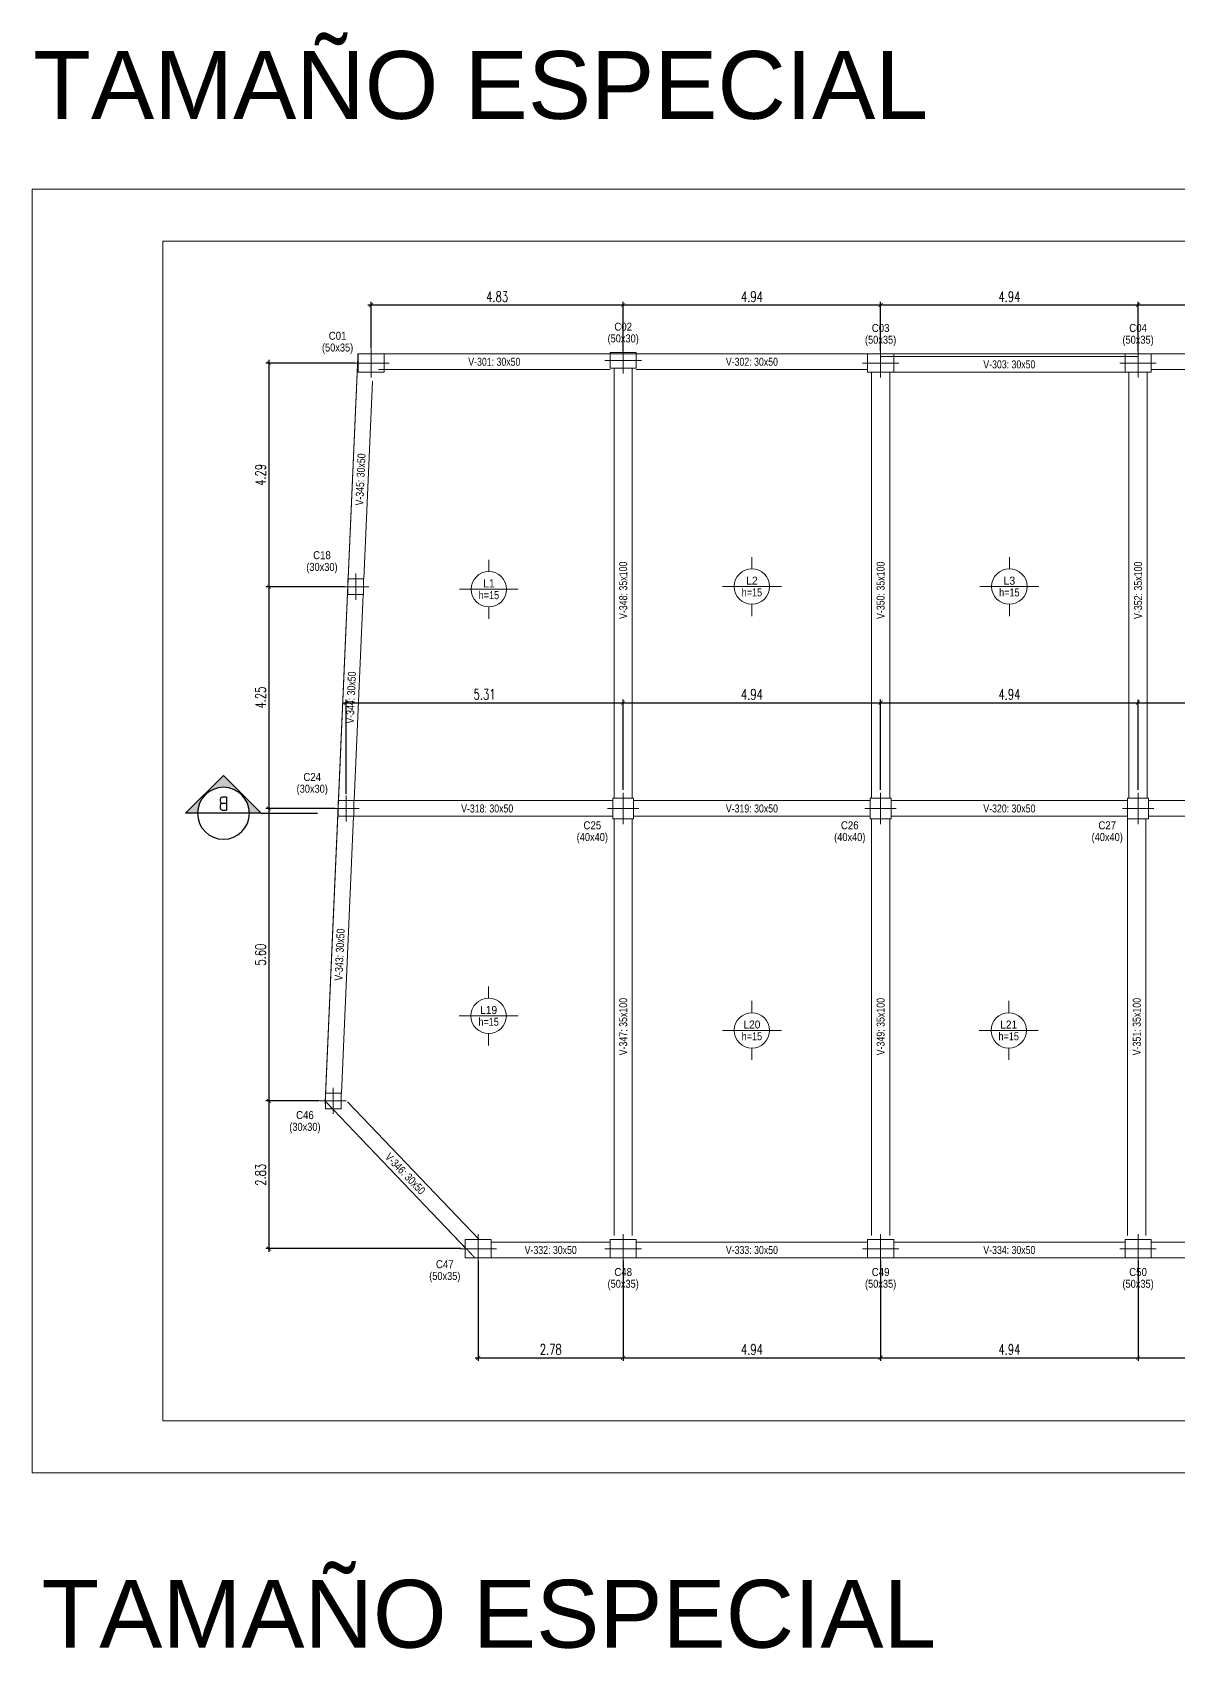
# Model space of a CAD drawing. Header units: millimetres. Extents: x 3 to 479, y -191 to 120.
# Drawn here: x 3.03 to 25.01, y 86.03 to 117 of the extents above; entities that cross this region are included whole.
import ezdxf
from ezdxf.enums import TextEntityAlignment as Align

# ---------------------------------------------------------------- set-up
doc = ezdxf.new("R2010")
doc.units = ezdxf.units.MM
doc.linetypes.add('DASHED2', pattern=[0.375, 0.25, -0.125])
for name, color, linetype, lineweight in [('CIM_REFEREN', 2, 'Continuous', 0), ('COLUMNA_DIM', 4, 'Continuous', 9), ('COLUMNA_REF', 3, 'Continuous', 9), ('COLUMNAS_EJES', 1, 'Continuous', 9), ('PA_NUM_ALTURA', 7, 'Continuous', 9), ('PILAR_HORMIGON', 2, 'Continuous', 0), ('RECUAD_LIMITES', 2, 'Continuous', 0), ('RECUAD_MARCO', 1, 'Continuous', 20), ('SILUETAS', 6, 'Continuous', 5), ('VIG_CARAS', 5, 'Continuous', 0), ('VIG_DIM_VIGAS', 3, 'Continuous', 9)]:
    doc.layers.add(name, color=color, linetype=linetype, lineweight=lineweight)
doc.layers.add('DN-100-TITULOS 02', color=2, linetype='Continuous')
doc.styles.add('COTAS', font='romans.shx', dxfattribs={"width": 0.7})
doc.styles.add('CYPETXT_romans', font='arial.ttf', dxfattribs={"height": 0.2})
doc.styles.add('ROMANS', font='romans.shx', dxfattribs={"width": 0.8})
doc.dimstyles.new('COTA 100', dxfattribs={"dimscale": 200, "dimtxt": 0.001, "dimasz": 0.0004, "dimexe": 0.0003, "dimexo": 0.0003, "dimgap": 0.0003, "dimtad": 1, "dimzin": 4, "dimdsep": 46, "dimtxsty": 'COTAS', "dimblk": 'ARCHTICK', "dimcen": -0.02, "dimdle": 0.0003, "dimclrd": 256, "dimclre": 256, "dimclrt": 2, "dimadec": 0, "dimazin": 0, "dimtfac": 1, "dimtix": 1, "dimtmove": 2, "dimatfit": 3, "dimldrblk": 'ORIGIN', "dimfxl": 1, "dimtolj": 1, "dimtzin": 0, "dimarcsym": 0})

# ---------------------------------------------------------------- blocks, each defined once
blk = doc.blocks.new('Ejes de la columna')
at = {"layer": 'COLUMNAS_EJES'}
for p, q in [((0, -0.5), (0, 0.5)), ((-0.5, 0), (0.5, 0))]:
    blk.add_line(p, q, dxfattribs=at)
blk = doc.blocks.new('_ArchTick')
at = {"color": 0, "const_width": 0.15}
blk.add_lwpolyline([(-0.5, -0.5), (0.5, 0.5)], dxfattribs=at)
blk = doc.blocks.new('*D10')
at = {"lineweight": -2, "transparency": 16777216}
for p, q in [((9.524, 110.948), (9.524, 111.836)), ((14.357, 110.898), (14.357, 111.836)), ((9.464, 111.776), (14.417, 111.776))]:
    blk.add_line(p, q, dxfattribs=at)
at = {"layer": 'Defpoints', "color": 0, "transparency": 16777216}
for p in [(14.357, 111.776), (9.524, 110.888), (14.357, 110.838)]:
    blk.add_point(p, dxfattribs=at)
at = {"lineweight": -2, "transparency": 16777216, "xscale": 0.08, "yscale": 0.08, "zscale": 0.08, "rotation": 180}
blk.add_blockref('_ArchTick', (9.524, 111.776), dxfattribs=at)
at = {"lineweight": -2, "transparency": 16777216, "xscale": 0.08, "yscale": 0.08, "zscale": 0.08}
blk.add_blockref('_ArchTick', (14.357, 111.776), dxfattribs=at)
at = {"color": 2, "transparency": 16777216, "insert": (11.94, 111.936), "char_height": 0.2, "attachment_point": 5, "style": 'COTAS'}
blk.add_mtext('\\A1;4.83', dxfattribs=at)
blk = doc.blocks.new('_Origin')
at = {"color": 0, "linetype": 'ByBlock', "lineweight": -2}
blk.add_line((0, 0), (-1, 0), dxfattribs=at)
blk.add_circle((0, 0), 0.5, dxfattribs=at)
blk = doc.blocks.new('*D11')
at = {"lineweight": -2, "transparency": 16777216}
for p, q in [((14.357, 110.898), (14.357, 111.836)), ((19.292, 110.898), (19.292, 111.836)), ((14.297, 111.776), (19.352, 111.776))]:
    blk.add_line(p, q, dxfattribs=at)
at = {"layer": 'Defpoints', "color": 0, "transparency": 16777216}
for p in [(19.292, 111.776), (14.357, 110.838), (19.292, 110.838)]:
    blk.add_point(p, dxfattribs=at)
at = {"lineweight": -2, "transparency": 16777216, "xscale": 0.08, "yscale": 0.08, "zscale": 0.08, "rotation": 180}
blk.add_blockref('_ArchTick', (14.357, 111.776), dxfattribs=at)
at = {"lineweight": -2, "transparency": 16777216, "xscale": 0.08, "yscale": 0.08, "zscale": 0.08}
blk.add_blockref('_ArchTick', (19.292, 111.776), dxfattribs=at)
at = {"color": 2, "transparency": 16777216, "insert": (16.825, 111.936), "char_height": 0.2, "attachment_point": 5, "style": 'COTAS'}
blk.add_mtext('\\A1;4.94', dxfattribs=at)
blk = doc.blocks.new('*D12')
at = {"lineweight": -2, "transparency": 16777216}
for p, q in [((19.292, 110.898), (19.292, 111.836)), ((24.227, 110.898), (24.227, 111.836)), ((19.232, 111.776), (24.287, 111.776))]:
    blk.add_line(p, q, dxfattribs=at)
at = {"layer": 'Defpoints', "color": 0, "transparency": 16777216}
for p in [(24.227, 111.776), (19.292, 110.838), (24.227, 110.838)]:
    blk.add_point(p, dxfattribs=at)
at = {"lineweight": -2, "transparency": 16777216, "xscale": 0.08, "yscale": 0.08, "zscale": 0.08, "rotation": 180}
blk.add_blockref('_ArchTick', (19.292, 111.776), dxfattribs=at)
at = {"lineweight": -2, "transparency": 16777216, "xscale": 0.08, "yscale": 0.08, "zscale": 0.08}
blk.add_blockref('_ArchTick', (24.227, 111.776), dxfattribs=at)
at = {"color": 2, "transparency": 16777216, "insert": (21.76, 111.936), "char_height": 0.2, "attachment_point": 5, "style": 'COTAS'}
blk.add_mtext('\\A1;4.94', dxfattribs=at)
blk = doc.blocks.new('*D13')
at = {"lineweight": -2, "transparency": 16777216}
for p, q in [((24.227, 110.898), (24.227, 111.836)), ((29.162, 110.898), (29.162, 111.836)), ((24.167, 111.776), (29.222, 111.776))]:
    blk.add_line(p, q, dxfattribs=at)
at = {"layer": 'Defpoints', "color": 0, "transparency": 16777216}
for p in [(29.162, 111.776), (24.227, 110.838), (29.162, 110.838)]:
    blk.add_point(p, dxfattribs=at)
at = {"lineweight": -2, "transparency": 16777216, "xscale": 0.08, "yscale": 0.08, "zscale": 0.08, "rotation": 180}
blk.add_blockref('_ArchTick', (24.227, 111.776), dxfattribs=at)
at = {"lineweight": -2, "transparency": 16777216, "xscale": 0.08, "yscale": 0.08, "zscale": 0.08}
blk.add_blockref('_ArchTick', (29.162, 111.776), dxfattribs=at)
at = {"color": 2, "transparency": 16777216, "insert": (26.695, 111.936), "char_height": 0.2, "attachment_point": 5, "style": 'COTAS'}
blk.add_mtext('\\A1;4.94', dxfattribs=at)
blk = doc.blocks.new('*D20')
at = {"lineweight": -2, "transparency": 16777216}
for p, q in [((8.984, 104.155), (14.417, 104.155)), ((9.044, 102.411), (9.044, 104.215)), ((14.357, 102.488), (14.357, 104.215))]:
    blk.add_line(p, q, dxfattribs=at)
at = {"layer": 'Defpoints', "color": 0, "transparency": 16777216}
for p in [(14.357, 104.155), (9.044, 102.351), (14.357, 102.428)]:
    blk.add_point(p, dxfattribs=at)
at = {"lineweight": -2, "transparency": 16777216, "xscale": 0.08, "yscale": 0.08, "zscale": 0.08, "rotation": 180}
blk.add_blockref('_ArchTick', (9.044, 104.155), dxfattribs=at)
at = {"lineweight": -2, "transparency": 16777216, "xscale": 0.08, "yscale": 0.08, "zscale": 0.08}
blk.add_blockref('_ArchTick', (14.357, 104.155), dxfattribs=at)
at = {"color": 2, "transparency": 16777216, "insert": (11.7, 104.315), "char_height": 0.2, "attachment_point": 5, "style": 'COTAS'}
blk.add_mtext('\\A1;5.31', dxfattribs=at)
blk = doc.blocks.new('*D21')
at = {"lineweight": -2, "transparency": 16777216}
for p, q in [((14.297, 104.155), (19.352, 104.155)), ((14.357, 102.488), (14.357, 104.215)), ((19.292, 102.488), (19.292, 104.215))]:
    blk.add_line(p, q, dxfattribs=at)
at = {"layer": 'Defpoints', "color": 0, "transparency": 16777216}
for p in [(19.292, 104.155), (14.357, 102.428), (19.292, 102.428)]:
    blk.add_point(p, dxfattribs=at)
at = {"lineweight": -2, "transparency": 16777216, "xscale": 0.08, "yscale": 0.08, "zscale": 0.08, "rotation": 180}
blk.add_blockref('_ArchTick', (14.357, 104.155), dxfattribs=at)
at = {"lineweight": -2, "transparency": 16777216, "xscale": 0.08, "yscale": 0.08, "zscale": 0.08}
blk.add_blockref('_ArchTick', (19.292, 104.155), dxfattribs=at)
at = {"color": 2, "transparency": 16777216, "insert": (16.825, 104.315), "char_height": 0.2, "attachment_point": 5, "style": 'COTAS'}
blk.add_mtext('\\A1;4.94', dxfattribs=at)
blk = doc.blocks.new('*D22')
at = {"lineweight": -2, "transparency": 16777216}
for p, q in [((19.232, 104.155), (24.287, 104.155)), ((19.292, 102.488), (19.292, 104.215)), ((24.227, 102.488), (24.227, 104.215))]:
    blk.add_line(p, q, dxfattribs=at)
at = {"layer": 'Defpoints', "color": 0, "transparency": 16777216}
for p in [(24.227, 104.155), (19.292, 102.428), (24.227, 102.428)]:
    blk.add_point(p, dxfattribs=at)
at = {"lineweight": -2, "transparency": 16777216, "xscale": 0.08, "yscale": 0.08, "zscale": 0.08, "rotation": 180}
blk.add_blockref('_ArchTick', (19.292, 104.155), dxfattribs=at)
at = {"lineweight": -2, "transparency": 16777216, "xscale": 0.08, "yscale": 0.08, "zscale": 0.08}
blk.add_blockref('_ArchTick', (24.227, 104.155), dxfattribs=at)
at = {"color": 2, "transparency": 16777216, "insert": (21.76, 104.315), "char_height": 0.2, "attachment_point": 5, "style": 'COTAS'}
blk.add_mtext('\\A1;4.94', dxfattribs=at)
blk = doc.blocks.new('*D23')
at = {"lineweight": -2, "transparency": 16777216}
for p, q in [((24.167, 104.155), (29.222, 104.155)), ((24.227, 102.488), (24.227, 104.215)), ((29.162, 102.488), (29.162, 104.215))]:
    blk.add_line(p, q, dxfattribs=at)
at = {"layer": 'Defpoints', "color": 0, "transparency": 16777216}
for p in [(29.162, 104.155), (24.227, 102.428), (29.162, 102.428)]:
    blk.add_point(p, dxfattribs=at)
at = {"lineweight": -2, "transparency": 16777216, "xscale": 0.08, "yscale": 0.08, "zscale": 0.08, "rotation": 180}
blk.add_blockref('_ArchTick', (24.227, 104.155), dxfattribs=at)
at = {"lineweight": -2, "transparency": 16777216, "xscale": 0.08, "yscale": 0.08, "zscale": 0.08}
blk.add_blockref('_ArchTick', (29.162, 104.155), dxfattribs=at)
at = {"color": 2, "transparency": 16777216, "insert": (26.695, 104.315), "char_height": 0.2, "attachment_point": 5, "style": 'COTAS'}
blk.add_mtext('\\A1;4.94', dxfattribs=at)
blk = doc.blocks.new('*D28')
at = {"lineweight": -2, "transparency": 16777216}
for p, q in [((9.214, 110.663), (7.506, 110.663)), ((7.566, 110.723), (7.566, 106.316)), ((9.018, 106.376), (7.506, 106.376))]:
    blk.add_line(p, q, dxfattribs=at)
at = {"layer": 'Defpoints', "color": 0, "transparency": 16777216}
for p in [(9.274, 110.663), (7.566, 106.376), (9.078, 106.376)]:
    blk.add_point(p, dxfattribs=at)
at = {"lineweight": -2, "transparency": 16777216, "xscale": 0.08, "yscale": 0.08, "zscale": 0.08}
for p, rotation in [((7.566, 110.663), 90), ((7.566, 106.376), 270)]:
    blk.add_blockref('_ArchTick', p, dxfattribs=dict(at, rotation=rotation))
at = {"color": 2, "transparency": 16777216, "insert": (7.406, 108.519), "char_height": 0.2, "attachment_point": 5, "rotation": 90, "style": 'COTAS'}
blk.add_mtext('\\A1;4.29', dxfattribs=at)
blk = doc.blocks.new('*D29')
at = {"lineweight": -2, "transparency": 16777216}
for p, q in [((9.018, 106.376), (7.506, 106.376)), ((7.566, 106.436), (7.566, 102.068)), ((8.832, 102.128), (7.506, 102.128))]:
    blk.add_line(p, q, dxfattribs=at)
at = {"layer": 'Defpoints', "color": 0, "transparency": 16777216}
for p in [(9.078, 106.376), (7.566, 102.128), (8.892, 102.128)]:
    blk.add_point(p, dxfattribs=at)
at = {"lineweight": -2, "transparency": 16777216, "xscale": 0.08, "yscale": 0.08, "zscale": 0.08}
for p, rotation in [((7.566, 106.376), 90), ((7.566, 102.128), 270)]:
    blk.add_blockref('_ArchTick', p, dxfattribs=dict(at, rotation=rotation))
at = {"color": 2, "transparency": 16777216, "insert": (7.406, 104.252), "char_height": 0.2, "attachment_point": 5, "rotation": 90, "style": 'COTAS'}
blk.add_mtext('\\A1;4.25', dxfattribs=at)
blk = doc.blocks.new('*D30')
at = {"lineweight": -2, "transparency": 16777216}
for p, q in [((8.827, 102.128), (7.506, 102.128)), ((7.566, 102.188), (7.566, 96.465)), ((8.538, 96.525), (7.506, 96.525))]:
    blk.add_line(p, q, dxfattribs=at)
at = {"layer": 'Defpoints', "color": 0, "transparency": 16777216}
for p in [(8.887, 102.128), (7.566, 96.525), (8.598, 96.525)]:
    blk.add_point(p, dxfattribs=at)
at = {"lineweight": -2, "transparency": 16777216, "xscale": 0.08, "yscale": 0.08, "zscale": 0.08}
for p, rotation in [((7.566, 102.128), 90), ((7.566, 96.525), 270)]:
    blk.add_blockref('_ArchTick', p, dxfattribs=dict(at, rotation=rotation))
at = {"color": 2, "transparency": 16777216, "insert": (7.406, 99.327), "char_height": 0.2, "attachment_point": 5, "rotation": 90, "style": 'COTAS'}
blk.add_mtext('\\A1;5.60', dxfattribs=at)
blk = doc.blocks.new('*D31')
at = {"lineweight": -2, "transparency": 16777216}
for p, q in [((8.538, 96.525), (7.506, 96.525)), ((7.566, 96.585), (7.566, 93.633)), ((11.244, 93.693), (7.506, 93.693))]:
    blk.add_line(p, q, dxfattribs=at)
at = {"layer": 'Defpoints', "color": 0, "transparency": 16777216}
for p in [(8.598, 96.525), (7.566, 93.693), (11.304, 93.693)]:
    blk.add_point(p, dxfattribs=at)
at = {"lineweight": -2, "transparency": 16777216, "xscale": 0.08, "yscale": 0.08, "zscale": 0.08}
for p, rotation in [((7.566, 96.525), 90), ((7.566, 93.693), 270)]:
    blk.add_blockref('_ArchTick', p, dxfattribs=dict(at, rotation=rotation))
at = {"color": 2, "transparency": 16777216, "insert": (7.406, 95.109), "char_height": 0.2, "attachment_point": 5, "rotation": 90, "style": 'COTAS'}
blk.add_mtext('\\A1;2.83', dxfattribs=at)
blk = doc.blocks.new('*D32')
at = {"lineweight": -2, "transparency": 16777216}
for p, q in [((11.579, 93.458), (11.579, 91.542)), ((14.357, 93.458), (14.357, 91.542)), ((11.519, 91.602), (14.417, 91.602))]:
    blk.add_line(p, q, dxfattribs=at)
at = {"layer": 'Defpoints', "color": 0, "transparency": 16777216}
for p in [(11.579, 93.518), (14.357, 93.518), (14.357, 91.602)]:
    blk.add_point(p, dxfattribs=at)
at = {"lineweight": -2, "transparency": 16777216, "xscale": 0.08, "yscale": 0.08, "zscale": 0.08, "rotation": 180}
blk.add_blockref('_ArchTick', (11.579, 91.602), dxfattribs=at)
at = {"lineweight": -2, "transparency": 16777216, "xscale": 0.08, "yscale": 0.08, "zscale": 0.08}
blk.add_blockref('_ArchTick', (14.357, 91.602), dxfattribs=at)
at = {"color": 2, "transparency": 16777216, "insert": (12.968, 91.762), "char_height": 0.2, "attachment_point": 5, "style": 'COTAS'}
blk.add_mtext('\\A1;2.78', dxfattribs=at)
blk = doc.blocks.new('*D38')
at = {"lineweight": -2, "transparency": 16777216}
for p, q in [((14.357, 93.458), (14.357, 91.542)), ((19.292, 93.458), (19.292, 91.542)), ((14.297, 91.602), (19.352, 91.602))]:
    blk.add_line(p, q, dxfattribs=at)
at = {"layer": 'Defpoints', "color": 0, "transparency": 16777216}
for p in [(14.357, 93.518), (19.292, 93.518), (19.292, 91.602)]:
    blk.add_point(p, dxfattribs=at)
at = {"lineweight": -2, "transparency": 16777216, "xscale": 0.08, "yscale": 0.08, "zscale": 0.08, "rotation": 180}
blk.add_blockref('_ArchTick', (14.357, 91.602), dxfattribs=at)
at = {"lineweight": -2, "transparency": 16777216, "xscale": 0.08, "yscale": 0.08, "zscale": 0.08}
blk.add_blockref('_ArchTick', (19.292, 91.602), dxfattribs=at)
at = {"color": 2, "transparency": 16777216, "insert": (16.825, 91.762), "char_height": 0.2, "attachment_point": 5, "style": 'COTAS'}
blk.add_mtext('\\A1;4.94', dxfattribs=at)
blk = doc.blocks.new('*D39')
at = {"lineweight": -2, "transparency": 16777216}
for p, q in [((19.292, 93.458), (19.292, 91.542)), ((24.227, 93.458), (24.227, 91.542)), ((19.232, 91.602), (24.287, 91.602))]:
    blk.add_line(p, q, dxfattribs=at)
at = {"layer": 'Defpoints', "color": 0, "transparency": 16777216}
for p in [(19.292, 93.518), (24.227, 93.518), (24.227, 91.602)]:
    blk.add_point(p, dxfattribs=at)
at = {"lineweight": -2, "transparency": 16777216, "xscale": 0.08, "yscale": 0.08, "zscale": 0.08, "rotation": 180}
blk.add_blockref('_ArchTick', (19.292, 91.602), dxfattribs=at)
at = {"lineweight": -2, "transparency": 16777216, "xscale": 0.08, "yscale": 0.08, "zscale": 0.08}
blk.add_blockref('_ArchTick', (24.227, 91.602), dxfattribs=at)
at = {"color": 2, "transparency": 16777216, "insert": (21.76, 91.762), "char_height": 0.2, "attachment_point": 5, "style": 'COTAS'}
blk.add_mtext('\\A1;4.94', dxfattribs=at)
blk = doc.blocks.new('*D40')
at = {"lineweight": -2, "transparency": 16777216}
for p, q in [((24.227, 93.458), (24.227, 91.542)), ((29.162, 93.458), (29.162, 91.542)), ((24.167, 91.602), (29.222, 91.602))]:
    blk.add_line(p, q, dxfattribs=at)
at = {"layer": 'Defpoints', "color": 0, "transparency": 16777216}
for p in [(24.227, 93.518), (29.162, 93.518), (29.162, 91.602)]:
    blk.add_point(p, dxfattribs=at)
at = {"lineweight": -2, "transparency": 16777216, "xscale": 0.08, "yscale": 0.08, "zscale": 0.08, "rotation": 180}
blk.add_blockref('_ArchTick', (24.227, 91.602), dxfattribs=at)
at = {"lineweight": -2, "transparency": 16777216, "xscale": 0.08, "yscale": 0.08, "zscale": 0.08}
blk.add_blockref('_ArchTick', (29.162, 91.602), dxfattribs=at)
at = {"color": 2, "transparency": 16777216, "insert": (26.695, 91.762), "char_height": 0.2, "attachment_point": 5, "style": 'COTAS'}
blk.add_mtext('\\A1;4.94', dxfattribs=at)
blk = doc.blocks.new('DEN CORTE')
blk.add_hatch(color=256).paths.add_polyline_path([(1.729, 0), (1.9, 0), (1.355, 0.545), (0.81, 0), (0.98, 0, -1)])
for p, q in [((0.81, 0), (1.355, 0.545)), ((1.9, 0), (1.355, 0.545)), ((0.81, 0), (0, 0)), ((0.81, 0), (1.9, 0))]:
    blk.add_line(p, q)
blk.add_circle((1.355, 0), 0.374)
at = {"style": 'ROMANS', "width": 0.8}
for tag, p in [('NUMEROCORTE', (1.355, 0.043)), ('LAMINA', (1.355, -0.233))]:
    blk.add_attdef(tag, text='', height=0.19, dxfattribs=at).set_placement(p, align=Align.CENTER)

msp = doc.modelspace()

# ---------------------------------------------------------------- linework, layer by layer
at = {"layer": 'PA_NUM_ALTURA'}
for p, q in [((11.78247, 106.66799), (11.78247, 106.89299)), ((16.82446, 106.72006), (16.82446, 106.94506)), ((21.75957, 106.71986), (21.75957, 106.94486)), ((11.21796, 106.32848), (12.34698, 106.32848)), ((16.25995, 106.38055), (17.38897, 106.38055)), ((21.19506, 106.38035), (22.32408, 106.38035)), ((11.78247, 105.76396), (11.78247, 105.98896)), ((16.82446, 105.81603), (16.82446, 106.04103)), ((21.75957, 105.81584), (21.75957, 106.04084)), ((11.77775, 98.49282), (11.77775, 98.71782)), ((16.82457, 98.21493), (16.82457, 98.43993)), ((21.74741, 98.21461), (21.74741, 98.43961)), ((11.21324, 98.15331), (12.34226, 98.15331)), ((16.26006, 97.87541), (17.38908, 97.87541)), ((21.1829, 97.87509), (22.31192, 97.87509)), ((11.77775, 97.5888), (11.77775, 97.8138)), ((16.82457, 97.3109), (16.82457, 97.5359)), ((21.74741, 97.31058), (21.74741, 97.53558))]:
    msp.add_line(p, q, dxfattribs=at)
for centre in [(11.78247, 106.32848), (16.82446, 106.38055), (21.75957, 106.38035), (11.77775, 98.15331), (16.82457, 97.87541), (21.74741, 97.87509)]:
    msp.add_circle(centre, 0.33951, dxfattribs=at)
at = {"layer": 'PILAR_HORMIGON'}
for points in [[(9.27392, 110.48788), (9.77392, 110.48788), (9.77392, 110.83788), (9.27392, 110.83788), (9.27392, 110.48788)], [(14.10707, 110.56288), (14.60707, 110.56288), (14.60707, 110.86288), (14.10707, 110.86288), (14.10707, 110.56288)], [(19.04207, 110.48788), (19.54207, 110.48788), (19.54207, 110.83788), (19.04207, 110.83788), (19.04207, 110.48788)], [(23.97707, 110.48788), (24.47707, 110.48788), (24.47707, 110.83788), (23.97707, 110.83788), (23.97707, 110.48788)], [(9.08039, 106.22788), (9.38039, 106.22788), (9.38039, 106.52788), (9.08039, 106.52788), (9.08039, 106.22788)], [(8.89389, 101.97788), (9.19389, 101.97788), (9.19389, 102.27788), (8.89389, 102.27788), (8.89389, 101.97788)], [(14.15707, 101.92788), (14.55707, 101.92788), (14.55707, 102.32788), (14.15707, 102.32788), (14.15707, 101.92788)], [(19.09207, 101.92788), (19.49207, 101.92788), (19.49207, 102.32788), (19.09207, 102.32788), (19.09207, 101.92788)], [(24.02707, 101.92788), (24.42707, 101.92788), (24.42707, 102.32788), (24.02707, 102.32788), (24.02707, 101.92788)], [(8.64803, 96.37529), (8.94803, 96.37529), (8.94803, 96.67529), (8.64803, 96.67529), (8.64803, 96.37529)], [(11.3292, 93.51788), (11.8292, 93.51788), (11.8292, 93.86788), (11.3292, 93.86788), (11.3292, 93.51788)], [(14.10707, 93.51788), (14.60707, 93.51788), (14.60707, 93.86788), (14.10707, 93.86788), (14.10707, 93.51788)], [(19.04207, 93.51788), (19.54207, 93.51788), (19.54207, 93.86788), (19.04207, 93.86788), (19.04207, 93.51788)], [(23.97707, 93.51788), (24.47707, 93.51788), (24.47707, 93.86788), (23.97707, 93.86788), (23.97707, 93.51788)]]:
    msp.add_lwpolyline(points, close=True, dxfattribs=at)
at = {"layer": 'RECUAD_LIMITES'}
msp.add_lwpolyline([(3.03074, 89.39684), (86.93074, 89.39684), (86.93074, 113.99684), (3.03074, 113.99684), (3.03074, 89.39684)], close=True, dxfattribs=at)
at = {"layer": 'RECUAD_MARCO'}
msp.add_lwpolyline([(5.53074, 90.39684), (85.93074, 90.39684), (85.93074, 112.99684), (5.53074, 112.99684), (5.53074, 90.39684)], close=True, dxfattribs=at)
at = {"layer": 'SILUETAS', "color": 1, "linetype": 'DASHED2', "const_width": 0.02}
msp.add_lwpolyline([(9.27392, 110.83788), (8.64551, 96.51788), (11.5151, 93.51788), (66.00214, 93.51788), (66.00214, 110.83788), (9.27392, 110.83788)], dxfattribs=at)
at = {"layer": 'VIG_CARAS'}
for p, q in [((9.27392, 110.83788), (14.35707, 110.83788)), ((14.35707, 110.83788), (19.29207, 110.83788)), ((19.29207, 110.78788), (24.22707, 110.78788)), ((24.22707, 110.83788), (29.16207, 110.83788)), ((9.25307, 110.31288), (9.08078, 106.38681)), ((9.55336, 110.31288), (9.38726, 106.52788)), ((9.66748, 110.53788), (14.10707, 110.53788)), ((14.18207, 110.56288), (14.18207, 102.32788)), ((14.53207, 110.56288), (14.53207, 102.32788)), ((14.60707, 110.53788), (19.04207, 110.53788)), ((19.11707, 110.48788), (19.11707, 102.32788)), ((19.46707, 110.48788), (19.46707, 102.32788)), ((19.54207, 110.48788), (23.97707, 110.48788)), ((24.05207, 110.48788), (24.05207, 102.32788)), ((24.40207, 110.48788), (24.40207, 102.32788)), ((24.47707, 110.53788), (28.91207, 110.53788)), ((9.08078, 106.38681), (8.89428, 102.1368)), ((9.3741, 106.22788), (9.20076, 102.27788)), ((9.20076, 102.27788), (14.15707, 102.27788)), ((14.55707, 102.27788), (19.09207, 102.27788)), ((19.49207, 102.27788), (24.02707, 102.27788)), ((24.42707, 102.27788), (28.96207, 102.27788)), ((8.89428, 102.1368), (8.64551, 96.46788)), ((9.1876, 101.97788), (8.9549, 96.67529)), ((9.19389, 101.97788), (14.15707, 101.97788)), ((14.18207, 101.92788), (14.18207, 93.94288)), ((14.53207, 101.92788), (14.53207, 93.94288)), ((14.55707, 101.97788), (19.09207, 101.97788)), ((19.11707, 101.92788), (19.11707, 93.94288)), ((19.46707, 101.92788), (19.46707, 93.94288)), ((19.49207, 101.97788), (24.02707, 101.97788)), ((24.02707, 101.92788), (24.02707, 93.94288)), ((24.37707, 101.92788), (24.37707, 93.94288)), ((24.42707, 101.97788), (28.96207, 101.97788)), ((8.67049, 96.49177), (11.35417, 93.68613)), ((9.07315, 96.50482), (11.59546, 93.86788)), ((11.8292, 93.81788), (14.10707, 93.81788)), ((14.60707, 93.81788), (19.04207, 93.81788)), ((19.54207, 93.81788), (23.97707, 93.81788)), ((24.47707, 93.81788), (28.91207, 93.81788)), ((11.5151, 93.51788), (14.35707, 93.51788)), ((14.35707, 93.51788), (19.29207, 93.51788)), ((19.29207, 93.51788), (24.22707, 93.51788)), ((24.22707, 93.51788), (29.16207, 93.51788))]:
    msp.add_line(p, q, dxfattribs=at)

# ---------------------------------------------------------------- block references
at = {"layer": 'COLUMNAS_EJES'}
for p, xscale, yscale in [((9.52392, 110.66288), 0.7, 0.55), ((14.35707, 110.71288), 0.7, 0.5), ((19.29207, 110.66288), 0.7, 0.55), ((24.22707, 110.66288), 0.7, 0.55), ((9.23039, 106.37788), 0.5, 0.5), ((9.04389, 102.12788), 0.5, 0.5), ((14.35707, 102.12788), 0.6000000000000001, 0.6000000000000001), ((19.29207, 102.12788), 0.6000000000000001, 0.6000000000000001), ((24.22707, 102.12788), 0.6000000000000001, 0.6000000000000001), ((8.79803, 96.52529), 0.5, 0.5), ((11.5792, 93.69288), 0.7, 0.55), ((14.35707, 93.69288), 0.7, 0.55), ((19.29207, 93.69288), 0.7, 0.55), ((24.22707, 93.69288), 0.7, 0.55)]:
    msp.add_blockref('Ejes de la columna', p, dxfattribs=dict(at, xscale=xscale, yscale=yscale))
at = {"layer": 'DN-100-TITULOS 02'}
ref = msp.add_blockref('DEN CORTE', (8.49666, 102.03622), dxfattribs=dict(at, xscale=-1.329999999999984, yscale=1.329999999999984, zscale=1.329999999999984))
ref.add_attrib('NUMEROCORTE', 'B', dxfattribs={"layer": '0', "height": 0.2527, "style": 'ROMANS', "text_generation_flag": 2, "width": 0.8}).set_placement((6.69474, 102.09406), align=Align.CENTER)

# ---------------------------------------------------------------- texts
at = {"layer": 'CIM_REFEREN', "char_height": 1.3, "attachment_point": 1, "style": 'CYPETXT_romans'}
for insert in [(3.04649, 116.64157), (3.20456, 87.34654)]:
    msp.add_mtext_dynamic_manual_height_columns('TAMAÑO ESPECIAL', width=20.4097016, gutter_width=12.5, heights=[0], dxfattribs=dict(at, insert=insert))
at = {"layer": 'COLUMNA_DIM', "style": 'CYPETXT_romans', "width": 0.824404}
for s, p in [('(50x30)', (14.35707, 111.13538)), ('(50x35)', (19.29207, 111.11038)), ('(50x35)', (24.22707, 111.11038)), ('(50x35)', (8.88254, 110.96038)), ('(30x30)', (8.58295, 106.75645)), ('(30x30)', (8.39645, 102.50645)), ('(40x40)', (13.7657, 101.58038)), ('(40x40)', (18.7007, 101.58038)), ('(40x40)', (23.6357, 101.58038)), ('(30x30)', (8.25666, 96.02779)), ('(50x35)', (10.93782, 93.17038)), ('(50x35)', (14.35707, 93.02038)), ('(50x35)', (19.29207, 93.02038)), ('(50x35)', (24.22707, 93.02038))]:
    msp.add_text(s, height=0.153333, dxfattribs=at).set_placement(p, align=Align.MIDDLE_CENTER)
at = {"layer": 'COLUMNA_REF', "style": 'CYPETXT_romans', "width": 0.864}
for s, p in [('C01', (8.88254, 111.18538)), ('C02', (14.35707, 111.36038)), ('C03', (19.29207, 111.33538)), ('C04', (24.22707, 111.33538)), ('C18', (8.58295, 106.98145)), ('C24', (8.39645, 102.73145)), ('C25', (13.7657, 101.80538)), ('C26', (18.7007, 101.80538)), ('C27', (23.6357, 101.80538)), ('C46', (8.25666, 96.25279)), ('C47', (10.93782, 93.39538)), ('C48', (14.35707, 93.24538)), ('C49', (19.29207, 93.24538)), ('C50', (24.22707, 93.24538))]:
    msp.add_text(s, height=0.153333, dxfattribs=at).set_placement(p, align=Align.MIDDLE_CENTER)
at = {"layer": 'PA_NUM_ALTURA', "style": 'CYPETXT_romans'}
for s, width, p in [('L2', 0.945615, (16.82446, 106.49305)), ('L3', 0.945615, (21.75957, 106.49285)), ('h=15', 0.811428, (11.78247, 106.21598)), ('L1', 0.945615, (11.78247, 106.44098)), ('h=15', 0.811428, (16.82446, 106.26805)), ('h=15', 0.811428, (21.75957, 106.26785)), ('L19', 0.912705, (11.77775, 98.26581)), ('h=15', 0.811428, (11.77775, 98.04081)), ('L20', 0.912705, (16.82457, 97.98791)), ('L21', 0.912705, (21.74741, 97.98759)), ('h=15', 0.811428, (16.82457, 97.76291)), ('h=15', 0.811428, (21.74741, 97.76259))]:
    msp.add_text(s, height=0.153333, dxfattribs=dict(at, width=width)).set_placement(p, align=Align.MIDDLE_CENTER)
at = {"layer": 'VIG_DIM_VIGAS', "style": 'CYPETXT_romans', "width": 0.783571}
for s, p in [('V-301: 30x50', (11.88727, 110.68788)), ('V-302: 30x50', (16.82457, 110.68788)), ('V-303: 30x50', (21.75957, 110.63788)), ('V-318: 30x50', (11.75055, 102.12788)), ('V-319: 30x50', (16.82457, 102.12788)), ('V-320: 30x50', (21.75957, 102.12788)), ('V-332: 30x50', (12.96813, 93.66788)), ('V-333: 30x50', (16.82457, 93.66788)), ('V-334: 30x50', (21.75957, 93.66788))]:
    msp.add_text(s, height=0.1533333, dxfattribs=at).set_placement(p, align=Align.MIDDLE_CENTER)
at = {"layer": 'VIG_DIM_VIGAS', "style": 'CYPETXT_romans'}
for s, rotation, width, p in [('V-345: 30x50', 87.486445, 0.783571, (9.32072, 108.43288)), ('V-348: 35x100', 90, 0.789102, (14.35707, 106.30788)), ('V-350: 35x100', 90, 0.789102, (19.29207, 106.30788)), ('V-352: 35x100', 90, 0.789102, (24.22707, 106.30788)), ('V-344: 30x50', 87.486445, 0.783571, (9.13729, 104.25288)), ('V-343: 30x50', 87.486445, 0.783571, (8.92111, 99.32658)), ('V-347: 35x100', 90, 0.789102, (14.35707, 97.94788)), ('V-349: 35x100', 90, 0.789102, (19.29207, 97.94788)), ('V-351: 35x100', 90, 0.789102, (24.20207, 97.94788)), ('V-346: 30x50', 313.726366, 0.783571, (10.18051, 95.13013))]:
    msp.add_text(s, height=0.1533333, rotation=rotation, dxfattribs=dict(at, width=width)).set_placement(p, align=Align.MIDDLE_CENTER)

# ---------------------------------------------------------------- dimensions: what is measured, and where the dimension line sits
for base, p1, p2, picture, middle in [((14.35707, 111.77631), (9.52392, 110.88825), (14.35707, 110.83788), '*D10', (11.94049, 111.93631)), ((19.2920719059, 111.7763091857), (14.3570719059, 110.83788189), (19.2920719059, 110.83788189), '*D11', (16.8245719059, 111.9363091857)), ((24.2270719059, 111.7763091857), (19.2920719059, 110.83788189), (24.2270719059, 110.83788189), '*D12', (21.7595719059, 111.9363091857)), ((29.1620719059, 111.7763091857), (24.2270719059, 110.83788189), (29.1620719059, 110.83788189), '*D13', (26.6945719059, 111.9363091857)), ((14.35707, 104.15507), (9.04389, 102.35079), (14.35707, 102.42788), '*D20', (11.70048, 104.31507)), ((19.2920719059, 104.1550738013), (14.3570719059, 102.42788189), (19.2920719059, 102.42788189), '*D21', (16.8245719059, 104.3150738013)), ((24.2270719059, 104.1550738013), (19.2920719059, 102.42788189), (24.2270719059, 102.42788189), '*D22', (21.7595719059, 104.3150738013)), ((29.1620719059, 104.1550738013), (24.2270719059, 102.42788189), (29.1620719059, 102.42788189), '*D23', (26.6945719059, 104.3150738013)), ((14.35707, 91.60184), (11.5792, 93.51788), (14.35707, 93.51788), '*D32', (12.96813, 91.76184)), ((19.2920719059, 91.6018400801), (14.3570719059, 93.51788189), (19.2920719059, 93.51788189), '*D38', (16.8245719059, 91.7618400801)), ((24.2270719059, 91.6018400801), (19.2920719059, 93.51788189), (24.2270719059, 93.51788189), '*D39', (21.7595719059, 91.7618400801)), ((29.1620719059, 91.6018400801), (24.2270719059, 93.51788189), (29.1620719059, 93.51788189), '*D40', (26.6945719059, 91.7618400801))]:
    dim = msp.add_linear_dim(base=base, p1=p1, p2=p2, dimstyle='COTA 100')
    dim.commit()
    dim.dimension.update_dxf_attribs({"geometry": picture, "text_midpoint": middle})
for base, p1, p2, picture, middle in [((7.56588, 106.37582), (9.27392, 110.66288), (9.07811, 106.37582), '*D28', (7.40588, 108.51935)), ((7.56638, 102.12788), (9.07811, 106.37582), (8.8917, 102.12788), '*D29', (7.40638, 104.25185)), ((7.56638, 96.52529), (8.88656, 102.12788), (8.59818, 96.52529), '*D30', (7.40638, 99.32658)), ((7.56638, 93.69288), (8.59818, 96.52529), (11.3042, 93.69288), '*D31', (7.40638, 95.10908))]:
    dim = msp.add_linear_dim(base=base, p1=p1, p2=p2, angle=90, dimstyle='COTA 100')
    dim.commit()
    dim.dimension.update_dxf_attribs({"geometry": picture, "text_midpoint": middle})

doc.saveas('drawing.dxf')
